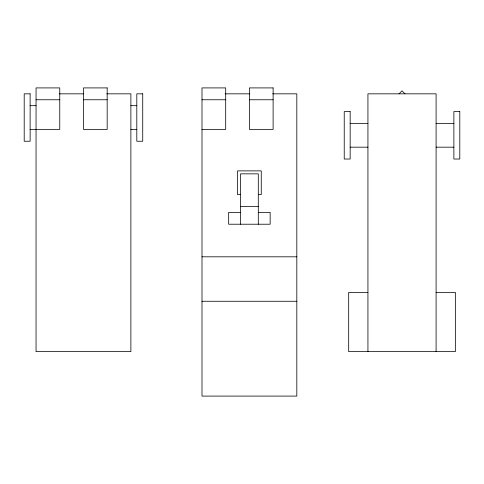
<?xml version="1.0" encoding="UTF-8"?>
<svg xmlns="http://www.w3.org/2000/svg" width="484" height="484" viewBox="0 0 484 484"><rect width="100%" height="100%" fill="white"/><g stroke="black" fill="none" stroke-linecap="round" stroke-linejoin="round"><path stroke-width="0.73" d="M399.052 93.835L402.016 90.871L404.981 93.835M59.308 93.835L83.466 93.835M106.795 93.835L130.88 93.835L130.88 351.638L36.052 351.638L36.052 87.913L59.762 87.913L59.762 129.397L30.129 129.397M225.078 93.835L249.78 93.835M272.74 93.835L296.819 93.835L296.819 396.087L201.997 396.087L201.997 87.913L225.701 87.913L225.701 129.397L201.997 129.397M36.052 99.764L59.762 99.764M83.466 99.764L107.17 99.764M201.997 99.764L225.701 99.764M249.405 99.764L273.115 99.764M30.129 105.687L36.052 105.687M130.88 105.687L136.803 105.687M350.162 123.468L367.937 123.468M436.096 123.468L453.871 123.468M130.88 129.397L136.803 129.397M350.162 147.178L367.937 147.178M436.096 147.178L453.871 147.178M240.518 194.586L237.553 194.586L237.553 170.882L261.263 170.882L261.263 194.586L258.299 194.586M240.518 206.438L258.299 206.438M240.518 212.367L228.666 212.367L228.666 224.219L270.151 224.219L270.151 212.367L258.299 212.367M201.997 256.816L296.819 256.816M367.937 292.378L348.68 292.378L348.68 351.638L455.353 351.638L455.353 292.378L436.096 292.378M201.997 301.266L296.819 301.266M436.096 351.638L436.096 93.835L367.937 93.835L367.937 351.638M258.299 224.219L258.299 173.847L240.518 173.847L240.518 224.219M107.17 87.913L83.466 87.913L83.466 129.397L107.17 129.397L107.17 87.913M273.115 87.913L249.405 87.913L249.405 129.397L273.115 129.397L273.115 87.913M30.129 93.835L24.2 93.835L24.2 141.249L30.129 141.249L30.129 93.835M142.732 93.835L136.803 93.835L136.803 141.249L142.732 141.249L142.732 93.835M350.162 111.616L344.233 111.616L344.233 159.03L350.162 159.03L350.162 111.616M459.8 111.616L453.871 111.616L453.871 159.03L459.8 159.03L459.8 111.616"/></g></svg>
